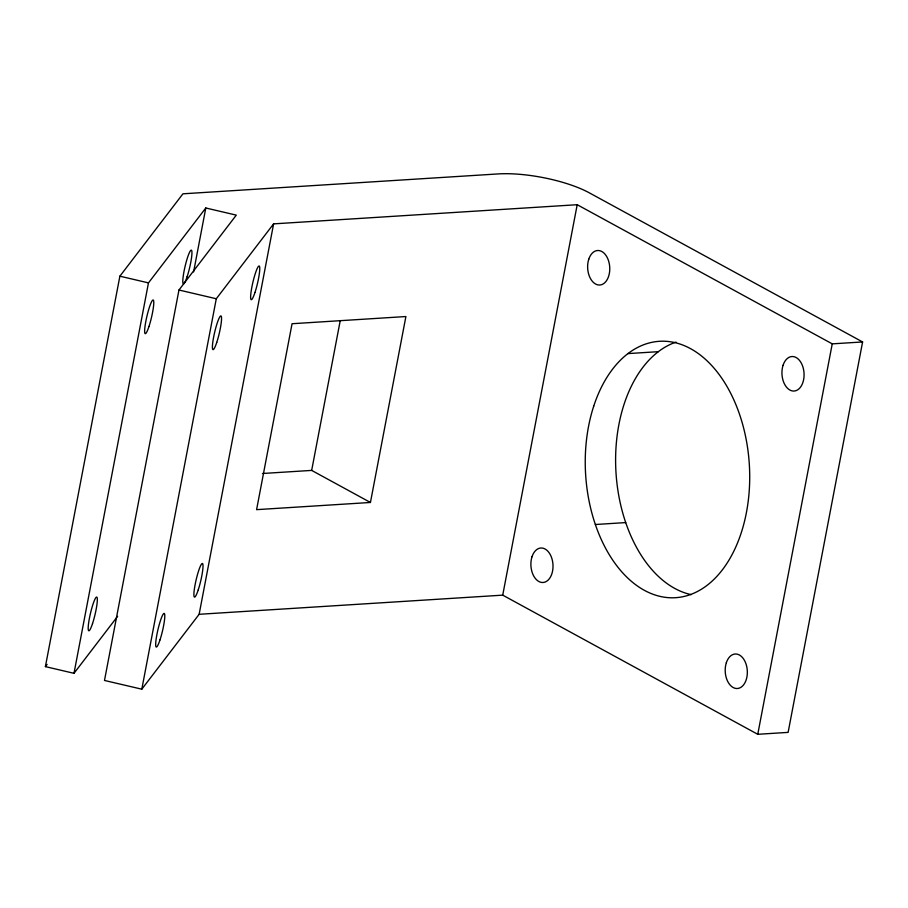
<?xml version="1.0" encoding="UTF-8"?>
<svg xmlns="http://www.w3.org/2000/svg" width="908" height="908" viewBox="0 0 908 908"><rect width="100%" height="100%" fill="white"/><g stroke="black" fill="none" stroke-linecap="round" stroke-linejoin="round"><path stroke-width="1.36" d="M45.4 666.62L119.879 276.191L182.939 193.813L498.117 173.927A65.978 18.954 10.8 0 1 589.349 192.859L862.6 341.953L788.121 732.381L757.76 734.3L502.726 595.149L199.136 614.296L141.807 689.183L104.488 680.455L178.967 290.015L236.296 215.128L205.798 207.989L148.469 282.887L73.991 673.316L45.4 666.62L47.102 664.395M193.608 271.912L205.798 207.989M141.807 689.183L216.286 298.755L273.614 223.867L577.204 204.709L832.239 343.86L862.6 341.953M199.136 614.296L273.614 223.867M370.441 502.464L256.589 509.649L292.058 323.725L405.899 316.54L370.441 502.464L311.671 470.401L340.25 320.558M502.726 595.149L577.204 204.709M757.76 734.3L832.239 343.86M73.991 673.316L117.631 616.305M627.961 353.598L658.323 351.68M262.48 473.499L311.671 470.401M595.364 524.506L625.725 522.588M119.879 276.191L148.469 282.887M178.967 290.015L216.286 298.755M691.226 594.649A128.448 82.004 86.4 0 1 615.965 472.183A128.448 82.004 86.4 0 1 676.017 342.123M593.741 406.103A128.448 82.004 86.4 0 0 672.817 597.793A128.448 82.004 86.4 0 0 735.889 404.616A128.448 82.004 86.4 0 0 593.741 406.103M588.77 259.223A17.286 11.044 86.4 0 0 599.416 285.033A17.286 11.044 86.4 0 0 607.906 259.018A17.286 11.044 86.4 0 0 588.77 259.223M783.082 365.243A17.286 11.044 86.4 0 0 793.728 391.053A17.286 11.044 86.4 0 0 802.218 365.039A17.286 11.044 86.4 0 0 783.082 365.243M726.343 662.715A17.286 11.044 86.4 0 0 736.99 688.525A17.286 11.044 86.4 0 0 745.479 662.511A17.286 11.044 86.4 0 0 726.343 662.715M532.031 556.695A17.286 11.044 86.4 0 0 542.666 582.505A17.286 11.044 86.4 0 0 551.156 556.502A17.286 11.044 86.4 0 0 532.031 556.695M254.966 292.478A17.286 2.361 -76.8 0 0 259.257 266.044A17.286 2.361 -76.8 0 0 251.357 289.947A17.286 2.361 -76.8 0 0 254.966 292.478M216.751 342.407A17.286 2.361 -76.8 0 0 221.041 315.973A17.286 2.361 -76.8 0 0 213.142 339.876A17.286 2.361 -76.8 0 0 216.751 342.407M160.001 639.879A17.286 2.361 -76.8 0 0 164.291 613.445A17.286 2.361 -76.8 0 0 156.403 637.348A17.286 2.361 -76.8 0 0 160.001 639.879M198.216 589.95A17.286 2.361 -76.8 0 0 202.507 563.516A17.286 2.361 -76.8 0 0 194.618 587.419A17.286 2.361 -76.8 0 0 198.216 589.95M148.98 326.471A17.286 2.361 -76.8 0 0 153.27 300.037A17.286 2.361 -76.8 0 0 145.371 323.952A17.286 2.361 -76.8 0 0 148.98 326.471M187.15 276.611A17.286 2.361 -76.8 0 0 191.429 250.177A17.286 2.361 -76.8 0 0 183.541 274.08A17.286 2.361 -76.8 0 0 187.15 276.611M92.537 623.546A17.286 2.361 -76.8 0 0 96.827 597.112A17.286 2.361 -76.8 0 0 88.927 621.015A17.286 2.361 -76.8 0 0 92.537 623.546"/></g></svg>
